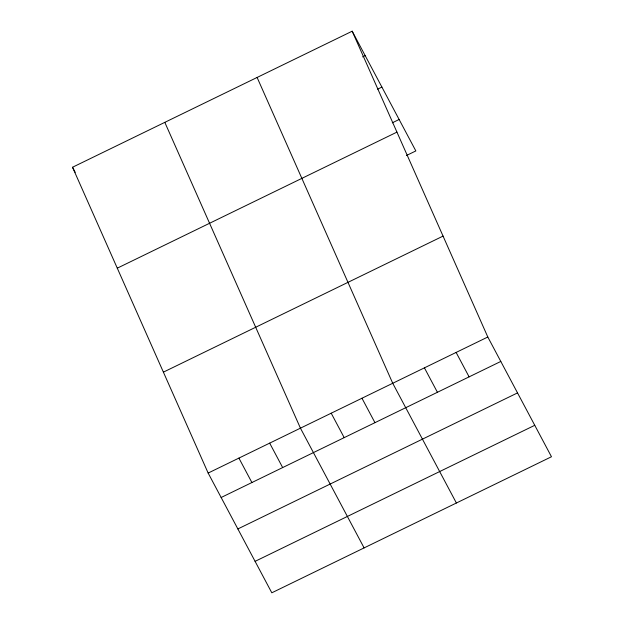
<?xml version="1.0" encoding="UTF-8"?>
<svg xmlns="http://www.w3.org/2000/svg" width="624" height="624" viewBox="0 0 624 624"><rect width="100%" height="100%" fill="white"/><g stroke="black" fill="none" stroke-linecap="round" stroke-linejoin="round"><path stroke-width="0.94" d="M352.186 31.2L487.812 337.015L551.476 456.752L271.814 592.8L208.151 473.062L72.524 167.248L352.186 31.2L415.849 150.938L406.427 155.516M362.606 56.878L365.18 55.63M377.621 89.162L381.904 87.079M392.278 122.819L399.134 119.48M117.281 268.172L396.942 132.116M163.394 372.146L443.056 236.098M208.151 473.062L487.812 337.015M221.138 497.5L500.807 361.444M237.861 528.949L517.522 392.902M255.091 561.35L534.752 425.303M456.121 352.435L469.108 376.865M424.421 367.856L437.416 392.285M456.394 503.006L392.73 383.276L257.104 77.454M361.967 398.237L374.954 422.666M331.204 413.205L344.191 437.635M364.104 547.903L300.44 428.173L164.814 122.351M269.677 443.134L282.664 467.563M238.914 458.102L251.901 482.531M72.524 167.248L75.208 172.302"/></g></svg>
